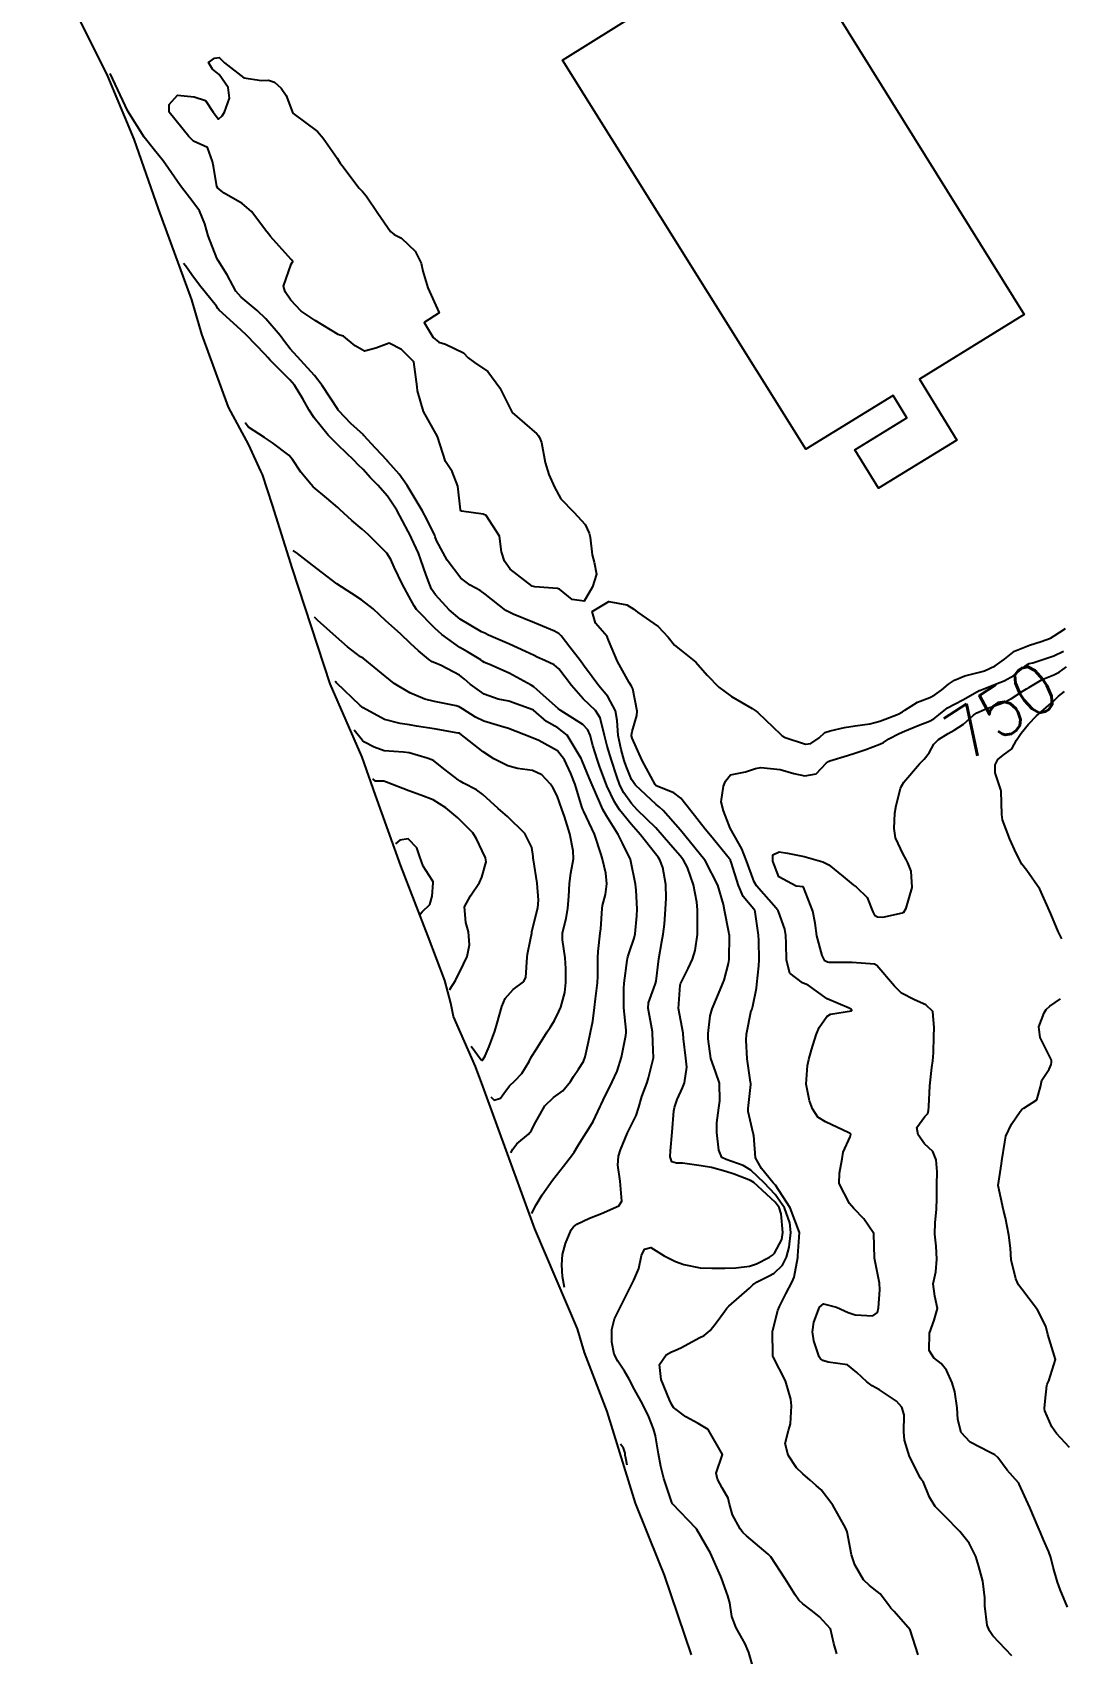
# Model space of a CAD drawing. Header units: metres. Extents: x 298520 to 308411, y 7433745 to 7450750.
# Drawn here: x 301750.4 to 301833.4, y 7441685.4 to 7441816.4 of the extents above; entities that cross this region are included whole.
import ezdxf
from ezdxf.enums import TextEntityAlignment as Align

# ---------------------------------------------------------------- set-up
doc = ezdxf.new("R2010")
doc.units = ezdxf.units.M
doc.header["$LTSCALE"] = 10
doc.linetypes.add('DASHED', pattern=[0.75, 0.5, -0.25])
for name, color, linetype in [('Area', 45, 'Continuous'), ('Cotas', 45, 'Continuous'), ('Curvas de Nivel 1m', 11, 'Continuous'), ('Curvas de Nivel 5m', 15, 'Continuous'), ('Edificações', 30, 'Continuous'), ('Vias Secundárias', 230, 'DASHED')]:
    doc.layers.add(name, color=color, linetype=linetype)
doc.styles.add('Style-STANDARD', font='STANDARD.shx')

msp = doc.modelspace()

# ---------------------------------------------------------------- linework, layer by layer
at = {"layer": 'Area'}
msp.add_polyline3d([(301803.61, 7441685.26, 749.18), (301801.43, 7441691.7, 745.82), (301800.96, 7441692.82, 746.41), (301799.07, 7441697.52, 747.79), (301796.8, 7441704.93, 746.74), (301794.95, 7441709.7, 758.73), (301794.4, 7441711.6, 757.24), (301790.95, 7441719.7, 744.87), (301786.74, 7441731.22, 742.44), (301786.15, 7441732.82, 742.07), (301784.37, 7441736.86, 741.79), (301784.17, 7441737.93, 741.98), (301783.67, 7441739.76, 740.49), (301782.33, 7441743.33, 741.15), (301780.13, 7441749.03, 739.61), (301778.08, 7441754.76, 740.49), (301776.99, 7441757.81, 743.65), (301774.41, 7441763.74, 743.19), (301771.37, 7441773.03, 744.46), (301769.77, 7441778.2, 746.43), (301768.96, 7441780.66, 745.97), (301768.83, 7441780.93, 745.99), (301767.84, 7441783.07, 745.45), (301766.2, 7441786.12, 745.6), (301764.04, 7441792.01, 746.88), (301763.23, 7441794.78, 748.43), (301760.56, 7441802.15, 747.83), (301758.59, 7441807.78, 750.22), (301756.47, 7441812.87, 747.99), (301750.37, 7441825.1, 747.16)], dxfattribs=at)
at = {"layer": 'Curvas de Nivel 1m', "elevation": 748, "flags": 128}
msp.add_lwpolyline([(301780.18, 7441799.78), (301781.28, 7441798.71), (301781.76, 7441797.75), (301781.91, 7441797.1), (301782.3, 7441795.75), (301783.22, 7441793.74), (301782.01, 7441792.95), (301782.75, 7441791.74), (301783.19, 7441791.37), (301783.73, 7441791.19), (301785.18, 7441790.51), (301785.56, 7441790.1), (301786.07, 7441789.71), (301787.16, 7441788.99), (301788.13, 7441787.68), (301789.12, 7441785.67), (301791.11, 7441783.96), (301791.24, 7441783.78), (301791.32, 7441783.65), (301791.5, 7441783.24), (301791.79, 7441781.64), (301792.09, 7441780.67), (301792.54, 7441779.63), (301793.04, 7441778.7), (301794.11, 7441777.61), (301795.01, 7441776.63), (301795.34, 7441775.93), (301795.43, 7441775.59), (301795.58, 7441774.18), (301795.74, 7441773.59), (301795.93, 7441772.62), (301795.62, 7441771.59), (301794.94, 7441770.43), (301793.98, 7441770.57), (301792.95, 7441771.4), (301792.79, 7441771.46), (301790.95, 7441771.6), (301790.74, 7441771.65), (301788.97, 7441773.01), (301788.51, 7441773.67), (301788.26, 7441774.41), (301788.11, 7441775.68), (301787.02, 7441777.36), (301786.79, 7441777.47), (301785.02, 7441777.69), (301784.98, 7441777.72), (301784.95, 7441777.8), (301784.72, 7441779.72), (301784.26, 7441780.92), (301783.73, 7441781.73), (301783.1, 7441783.74), (301781.96, 7441785.75), (301781.46, 7441787.43), (301781.44, 7441787.76), (301781.17, 7441789.76), (301780.18, 7441790.78), (301779.19, 7441791.29), (301778.11, 7441790.87), (301777.18, 7441790.63), (301776.44, 7441791.07), (301775.5, 7441791.84), (301775.19, 7441791.92), (301775.06, 7441791.98), (301773.21, 7441793.11), (301772.08, 7441793.87), (301771.23, 7441794.75), (301770.78, 7441795.43), (301770.65, 7441795.89), (301771.26, 7441797.68), (301771.35, 7441797.8), (301771.39, 7441797.88), (301771.27, 7441798.05), (301769.61, 7441799.91), (301769.46, 7441800.08), (301769.3, 7441800.29), (301768.05, 7441801.92), (301767.32, 7441802.56), (301765.86, 7441803.42), (301765.34, 7441803.8), (301765.25, 7441803.95), (301765, 7441805.59), (301764.91, 7441805.96), (301764.51, 7441807.1), (301763.38, 7441807.6), (301763, 7441807.98), (301761.41, 7441809.96), (301761.4, 7441810), (301761.42, 7441810.57), (301762.09, 7441811.33), (301763.43, 7441811.19), (301764.34, 7441810.89), (301764.96, 7441809.96), (301765.4, 7441809.38), (301765.69, 7441809.66), (301765.87, 7441809.95), (301766.28, 7441811.08), (301766.18, 7441811.94), (301765.44, 7441813.01), (301764.91, 7441813.42), (301764.59, 7441813.96), (301765.08, 7441814.33), (301765.46, 7441814.36), (301765.89, 7441813.95), (301767.44, 7441812.73), (301768.86, 7441812.5), (301769.44, 7441812.55), (301769.91, 7441812.37), (301770.47, 7441811.89), (301770.85, 7441811.31), (301771.41, 7441809.88), (301773.39, 7441808.39), (301773.86, 7441807.86), (301774.97, 7441806.24), (301775.23, 7441805.84), (301775.36, 7441805.66), (301776.76, 7441803.82), (301777.04, 7441803.53), (301777.33, 7441803.2), (301778.26, 7441801.8), (301779.3, 7441800.31), (301779.58, 7441800.07)], close=True, dxfattribs=at)
at = {"layer": 'Curvas de Nivel 1m', "flags": 128}
for points, elevation in [([(301815.34, 7441685.35), (301815.1, 7441686.18), (301814.83, 7441687.35), (301813.96, 7441688.32), (301813.37, 7441688.78), (301812.6, 7441689.38), (301812.28, 7441689.69), (301811.98, 7441690.12), (301811.17, 7441691.4), (301810.02, 7441693.19), (301809.81, 7441693.41), (301808.04, 7441694.87), (301807.76, 7441695.15), (301807.55, 7441695.44), (301806.93, 7441696.58), (301806.67, 7441697.45), (301806.56, 7441697.93), (301806.09, 7441698.75), (301805.71, 7441699.46), (301805.61, 7441699.95), (301806.11, 7441701.46), (301804.95, 7441703.47), (301804.15, 7441703.97), (301803.15, 7441704.49), (301802.16, 7441705.24), (301801.98, 7441705.51), (301801.82, 7441705.87), (301801.15, 7441707.52), (301801.01, 7441708.72), (301801.57, 7441709.52), (301801.99, 7441709.74), (301802.22, 7441709.82), (301802.81, 7441710.1), (301804.23, 7441710.87), (301804.62, 7441711.08), (301805.12, 7441711.47), (301805.61, 7441712.1), (301806.26, 7441713), (301806.45, 7441713.27), (301806.61, 7441713.45), (301808.28, 7441714.9), (301808.55, 7441715.16), (301808.92, 7441715.42), (301809.83, 7441715.88), (301810.29, 7441716.12), (301810.96, 7441716.75), (301811.27, 7441717.4), (301811.5, 7441718.22), (301811.64, 7441719.4), (301811.56, 7441720.18), (301811.12, 7441721.4), (301810.37, 7441722.47), (301809.47, 7441723.42), (301808.39, 7441724.44), (301807.77, 7441724.81), (301806.4, 7441725.29), (301806.07, 7441725.46), (301805.81, 7441726.06), (301805.66, 7441727.47), (301805.66, 7441728.25), (301805.82, 7441729.47), (301805.9, 7441730.03), (301805.86, 7441731.47), (301805.55, 7441732.41), (301805.16, 7441733.47), (301804.96, 7441735.04), (301804.96, 7441735.48), (301805.11, 7441736.9), (301805.28, 7441737.47), (301805.66, 7441738.36), (301806.12, 7441739.46), (301806.24, 7441739.8), (301806.59, 7441741.13), (301806.64, 7441741.46), (301806.67, 7441743.41), (301806.67, 7441743.46), (301806.66, 7441743.5), (301806.63, 7441743.67), (301806.27, 7441745.46), (301806.19, 7441745.92), (301805.74, 7441747.47), (301804.75, 7441749.42), (301804.71, 7441749.48), (301804.69, 7441749.5), (301803.07, 7441751.5), (301802.72, 7441751.92), (301801.32, 7441753.52), (301801.01, 7441753.79), (301800.75, 7441753.99), (301799.08, 7441755.55), (301798.77, 7441756.02), (301798.32, 7441757.1), (301798.16, 7441757.56), (301797.92, 7441758.43), (301797.69, 7441759.56), (301797.6, 7441760.78), (301797.48, 7441761.56), (301796.85, 7441762.71), (301796.13, 7441763.58), (301795.58, 7441764.3), (301794.88, 7441765.26), (301794.63, 7441765.6), (301793.78, 7441766.72), (301793.09, 7441767.62), (301792.91, 7441767.79), (301792.54, 7441767.99), (301790.92, 7441768.68), (301789.21, 7441769.38), (301788.93, 7441769.5), (301788.6, 7441769.67), (301786.95, 7441770.99), (301786.53, 7441771.28), (301785.72, 7441771.71), (301784.96, 7441772.29), (301783.88, 7441773.73), (301783, 7441775.32), (301782.9, 7441775.64), (301782.87, 7441775.74), (301782.25, 7441776.99), (301781.84, 7441777.76), (301781.04, 7441779.11), (301780.63, 7441779.77), (301779.98, 7441780.69), (301779.07, 7441781.73), (301779.05, 7441781.76), (301779.02, 7441781.79), (301778.09, 7441782.8), (301777.15, 7441783.81), (301777.1, 7441783.86), (301776.08, 7441784.79), (301775.12, 7441785.81), (301775.1, 7441785.84), (301775.06, 7441785.9), (301773.77, 7441787.85), (301773.16, 7441788.68), (301772.05, 7441789.87), (301771.18, 7441790.83), (301770.73, 7441791.43), (301770.39, 7441791.89), (301769.21, 7441793.26), (301768.53, 7441793.92), (301767.23, 7441795.01), (301766.79, 7441795.49), (301766.55, 7441795.94), (301766.11, 7441796.81), (301765.37, 7441797.96), (301765.27, 7441798.14), (301764.55, 7441799.97), (301764.28, 7441800.94), (301763.86, 7441801.97), (301763.32, 7441802.71), (301762.32, 7441803.99), (301761.36, 7441805.41), (301760.92, 7441806.01), (301760.23, 7441806.88), (301759.38, 7441807.93), (301758.08, 7441810.04), (301756.64, 7441813.07)], 747), ([(301808.61, 7441684.13), (301808.23, 7441685.44), (301807.93, 7441686.16), (301807.21, 7441687.45), (301806.87, 7441688.36), (301806.71, 7441689.45), (301806.55, 7441690.02), (301806.03, 7441691.46), (301805.99, 7441691.58), (301805.13, 7441693.47), (301804.04, 7441695.38), (301804.01, 7441695.44), (301803.98, 7441695.48), (301802.07, 7441697.46), (301802.04, 7441697.51), (301802.02, 7441697.57), (301801.37, 7441699.52), (301801.13, 7441700.49), (301800.94, 7441701.52), (301800.71, 7441702.95), (301800.55, 7441703.53), (301800.15, 7441704.5), (301799.64, 7441705.54), (301799.01, 7441706.72), (301798.56, 7441707.55), (301798.2, 7441708.19), (301797.66, 7441709.01), (301797.37, 7441709.56), (301797.18, 7441710.53), (301797.16, 7441711.57), (301797.4, 7441712.41), (301797.95, 7441713.55), (301798.27, 7441714.2), (301798.72, 7441715.1), (301798.96, 7441715.54), (301799.34, 7441716.5), (301799.57, 7441717.54), (301799.8, 7441718.06), (301800.32, 7441718.18), (301801.39, 7441717.52), (301802.31, 7441717.04), (301802.98, 7441716.82), (301804.3, 7441716.55), (301805.26, 7441716.51), (301806.3, 7441716.52), (301807.2, 7441716.54), (301808.3, 7441716.68), (301808.86, 7441716.87), (301809.9, 7441717.41), (301810.16, 7441717.56), (301810.32, 7441717.72), (301810.9, 7441718.83), (301810.98, 7441719.4), (301810.84, 7441720.91), (301810.68, 7441721.41), (301810.36, 7441721.84), (301808.64, 7441723.43), (301808.38, 7441723.61), (301807.06, 7441724.12), (301806.39, 7441724.34), (301805.22, 7441724.65), (301804.4, 7441724.79), (301802.89, 7441725), (301802.4, 7441724.99), (301802.01, 7441725.12), (301801.88, 7441725.51), (301801.92, 7441726), (301802.05, 7441727.51), (301802.18, 7441729.23), (301802.23, 7441729.5), (301802.46, 7441730.16), (301802.87, 7441731.09), (301803.04, 7441731.49), (301803.23, 7441732.76), (301803.14, 7441733.49), (301802.97, 7441735.04), (301802.93, 7441735.5), (301802.55, 7441737.5), (301802.69, 7441739.38), (301802.72, 7441739.5), (301803.35, 7441740.73), (301803.69, 7441741.49), (301803.89, 7441742.2), (301804.08, 7441743.49), (301804.1, 7441744.01), (301804.08, 7441745.49), (301804.04, 7441746.1), (301803.78, 7441747.49), (301803.29, 7441748.89), (301802.96, 7441749.5), (301802.7, 7441749.84), (301801.91, 7441750.72), (301801.25, 7441751.52), (301800.72, 7441752.1), (301799.23, 7441753.55), (301798.75, 7441754.07), (301798.14, 7441754.94), (301797.83, 7441755.56), (301797.54, 7441756.34), (301797.15, 7441757.57), (301796.8, 7441758.71), (301796.59, 7441759.57), (301796.24, 7441760.99), (301795.85, 7441761.58), (301794.85, 7441762.54), (301793.92, 7441763.61), (301792.88, 7441764.96), (301792.52, 7441765.27), (301791.75, 7441765.64), (301791.15, 7441765.91), (301790.89, 7441766.03), (301790.19, 7441766.35), (301788.9, 7441766.95), (301787.22, 7441767.69), (301786.9, 7441767.83), (301786.65, 7441767.95), (301784.92, 7441768.96), (301784.02, 7441769.73), (301782.94, 7441770.93), (301782.61, 7441771.41), (301782.46, 7441771.75), (301782.18, 7441772.54), (301781.74, 7441773.76), (301781.54, 7441774.31), (301781, 7441775.52), (301780.87, 7441775.77), (301780.72, 7441776.06), (301779.79, 7441777.78), (301779.04, 7441778.91), (301778.26, 7441779.8), (301777.67, 7441780.41), (301777.07, 7441781.06), (301776.69, 7441781.44), (301776.34, 7441781.82), (301775.09, 7441783.01), (301774.25, 7441783.85), (301773.12, 7441785.24), (301772.71, 7441785.86), (301772.21, 7441786.79), (301771.54, 7441787.88), (301771.15, 7441788.33), (301769.57, 7441789.9), (301769.38, 7441790.12), (301769.18, 7441790.37), (301767.66, 7441791.93), (301767.2, 7441792.36), (301765.44, 7441793.96), (301765.34, 7441794.08), (301765.23, 7441794.27), (301763.87, 7441795.97), (301763.25, 7441796.81), (301762.75, 7441797.51), (301762.57, 7441797.71)], 746), ([(301790.7, 7441720.93), (301790.81, 7441721.18), (301791.07, 7441721.64), (301791.55, 7441722.45), (301792.38, 7441723.62), (301793.26, 7441724.75), (301793.91, 7441725.6), (301794.12, 7441725.89), (301794.41, 7441726.34), (301794.89, 7441727.13), (301795.17, 7441727.59), (301795.65, 7441728.38), (301796.23, 7441729.58), (301796.3, 7441729.74), (301796.46, 7441730.09), (301797.21, 7441731.57), (301797.61, 7441732.44), (301797.95, 7441733.56), (301798.3, 7441735.33), (301798.34, 7441735.55), (301798.33, 7441735.75), (301798.13, 7441737.56), (301798.14, 7441739.12), (301798.18, 7441739.56), (301798.42, 7441741.38), (301798.43, 7441741.55), (301798.46, 7441741.69), (301798.6, 7441742.09), (301798.97, 7441743.19), (301799.05, 7441743.55), (301799.19, 7441744.99), (301799.21, 7441745.54), (301799.14, 7441747.07), (301799.08, 7441747.55), (301798.69, 7441749.55), (301798.03, 7441750.88), (301797.69, 7441751.57), (301796.74, 7441753.07), (301796.44, 7441753.58), (301796.19, 7441754.15), (301795.57, 7441755.59), (301795.33, 7441756.15), (301794.78, 7441757.51), (301794.74, 7441757.6), (301794.69, 7441757.7), (301793.56, 7441759.61), (301792.82, 7441760.2), (301791.9, 7441760.71), (301790.83, 7441761.61), (301790.78, 7441761.65), (301788.84, 7441762.35), (301788, 7441762.52), (301786.85, 7441762.9), (301785.72, 7441763.71), (301785.28, 7441764.13), (301784.87, 7441764.44), (301783.38, 7441765.24), (301782.88, 7441765.44), (301782.67, 7441765.53), (301782.36, 7441765.75), (301781.54, 7441766.41), (301780.9, 7441767.01), (301780.09, 7441767.78), (301778.92, 7441768.85), (301777.89, 7441769.8), (301776.94, 7441770.54), (301776.17, 7441771.04), (301774.95, 7441771.84), (301772.98, 7441773.35), (301771.77, 7441774.29), (301771.43, 7441774.52)], 744), ([(301821.92, 7441685.27), (301821.28, 7441687.28), (301819.97, 7441688.77), (301819.7, 7441689.02), (301819.52, 7441689.3), (301818.86, 7441690.18), (301817.99, 7441690.87), (301817.49, 7441691.33), (301816.81, 7441692.54), (301816.54, 7441693.33), (301816.17, 7441695.21), (301816.13, 7441695.34), (301816.05, 7441695.52), (301815.02, 7441697.35), (301814.09, 7441698.59), (301813.68, 7441698.96), (301813.18, 7441699.37), (301812.59, 7441699.88), (301812.1, 7441700.38), (301811.42, 7441701.4), (301811.18, 7441702.35), (301811.45, 7441703.4), (301811.61, 7441703.94), (301811.69, 7441705.39), (301811.64, 7441705.92), (301811.21, 7441707.4), (301810.21, 7441709.35), (301810.18, 7441709.41), (301810.17, 7441709.45), (301810.16, 7441711.41), (301810.17, 7441711.48), (301810.24, 7441711.73), (301810.58, 7441713.08), (301810.71, 7441713.41), (301811.24, 7441714.44), (301811.75, 7441715.4), (301811.9, 7441715.79), (301812.19, 7441717.39), (301812.2, 7441717.5), (301812.32, 7441719.39), (301811.57, 7441721.4), (301810.38, 7441723.21), (301810.21, 7441723.41), (301809.25, 7441724.56), (301808.79, 7441725.43), (301808.63, 7441727.23), (301808.6, 7441727.43), (301808.44, 7441728.13), (301808.19, 7441729.17), (301808.18, 7441729.43), (301808.4, 7441731.35), (301808.39, 7441731.43), (301808.36, 7441731.55), (301808.1, 7441733.44), (301808.03, 7441734.95), (301808.06, 7441735.44), (301808.44, 7441737.33), (301808.48, 7441737.43), (301808.5, 7441737.48), (301808.55, 7441737.7), (301808.86, 7441739.14), (301808.89, 7441739.43), (301809.05, 7441740.96), (301809.07, 7441741.43), (301809.04, 7441743.01), (301809.01, 7441743.43), (301808.76, 7441745.31), (301808.72, 7441745.43), (301808.64, 7441745.52), (301807.77, 7441746.56), (301807.41, 7441747.45), (301806.81, 7441749.34), (301806.77, 7441749.46), (301806.75, 7441749.51), (301806.69, 7441749.59), (301805.13, 7441751.48), (301804.72, 7441751.99), (301803.56, 7441753.49), (301802.75, 7441754.5), (301802.19, 7441754.94), (301800.76, 7441755.51), (301800.73, 7441755.53), (301800.68, 7441755.62), (301799.62, 7441757.54), (301798.81, 7441759.36), (301798.76, 7441759.55), (301798.76, 7441759.61), (301798.82, 7441759.9), (301799.2, 7441761.18), (301799.22, 7441761.55), (301798.86, 7441763.33), (301798.76, 7441763.55), (301798.57, 7441763.85), (301797.64, 7441765.56), (301796.9, 7441767.28), (301796.83, 7441767.5), (301796.8, 7441767.57), (301795.85, 7441768.65), (301795.57, 7441769.59), (301796.94, 7441770.39), (301798.37, 7441770.12), (301798.94, 7441769.77), (301799.25, 7441769.55), (301800.92, 7441768.37), (301801.72, 7441767.52), (301802.24, 7441766.86), (301802.89, 7441766.36), (301803.95, 7441765.49), (301804.87, 7441764.45), (301805.82, 7441763.47), (301806.85, 7441762.72), (301808.52, 7441761.75), (301808.83, 7441761.54), (301808.96, 7441761.43), (301810.82, 7441759.64), (301810.94, 7441759.53), (301811.17, 7441759.4), (301812.81, 7441758.87), (301813.25, 7441758.93), (301813.93, 7441759.37), (301814.38, 7441759.8), (301814.82, 7441759.95), (301815.96, 7441760.21), (301816.82, 7441760.34), (301818.02, 7441760.52), (301818.83, 7441760.74), (301819.25, 7441760.89), (301820.3, 7441761.3), (301820.65, 7441761.47), (301820.84, 7441761.61), (301821.86, 7441762.26), (301822.85, 7441762.65), (301823.26, 7441762.85), (301823.82, 7441763.25), (301824.38, 7441763.73), (301824.86, 7441764.04), (301825.7, 7441764.4), (301826.88, 7441764.7), (301827.28, 7441764.81), (301828.15, 7441765.2), (301828.89, 7441765.75), (301829.69, 7441766.39), (301830.9, 7441766.88), (301831.86, 7441767.16), (301832.62, 7441767.43), (301832.91, 7441767.63), (301833.83, 7441768.22)], 748), ([(301789.01, 7441725.85), (301789.17, 7441726.14), (301789.51, 7441726.56), (301790.43, 7441727.34), (301790.67, 7441727.65), (301790.91, 7441728.11), (301791.76, 7441729.63), (301792.46, 7441730.32), (301793.22, 7441730.86), (301793.84, 7441731.61), (301794.08, 7441732), (301794.49, 7441732.59), (301794.87, 7441733.23), (301795.01, 7441733.59), (301795.29, 7441734.81), (301795.46, 7441735.59), (301795.64, 7441736.48), (301795.78, 7441737.59), (301795.86, 7441738.29), (301796.02, 7441739.59), (301796.05, 7441740.11), (301796.05, 7441741.59), (301796.08, 7441742.1), (301796.24, 7441743.58), (301796.27, 7441743.94), (301796.38, 7441745.58), (301796.41, 7441745.82), (301796.65, 7441746.72), (301796.76, 7441747.58), (301796.68, 7441748.43), (301796.42, 7441749.58), (301796.32, 7441749.96), (301795.77, 7441751.59), (301794.9, 7441753.44), (301794.82, 7441753.6), (301794.74, 7441753.8), (301794.2, 7441755.61), (301793.87, 7441756.51), (301793.36, 7441757.61), (301792.79, 7441758.33), (301791.28, 7441759.17), (301790.81, 7441759.35), (301790.06, 7441759.66), (301788.82, 7441760.13), (301788.18, 7441760.32), (301786.82, 7441760.72), (301786.17, 7441761.04), (301785.1, 7441761.72), (301784.84, 7441761.88), (301784.59, 7441761.97), (301782.84, 7441762.33), (301782.07, 7441762.52), (301780.85, 7441763.01), (301779.6, 7441763.78), (301778.87, 7441764.36), (301777.07, 7441765.81), (301776.88, 7441765.94), (301775.81, 7441766.75), (301774.9, 7441767.55), (301773.4, 7441768.89), (301773.16, 7441769.13)], 743), ([(301829.48, 7441685.18), (301827.95, 7441686.8), (301827.67, 7441687.2), (301827.49, 7441687.67), (301827.29, 7441689.21), (301827.3, 7441689.88), (301827.13, 7441691.21), (301826.83, 7441692.39), (301826.58, 7441693.21), (301826.03, 7441694.28), (301825.28, 7441695.23), (301824.06, 7441696.48), (301823.3, 7441697.25), (301822.83, 7441698.01), (301822.32, 7441699.27), (301822.22, 7441699.39), (301822.1, 7441699.55), (301821.23, 7441701.28), (301820.81, 7441702.61), (301820.75, 7441703.28), (301820.79, 7441704.65), (301820.6, 7441705.29), (301820.17, 7441705.77), (301818.79, 7441706.69), (301818.19, 7441707.01), (301817.78, 7441707.32), (301816.96, 7441708.09), (301816.21, 7441708.69), (301814.65, 7441708.92), (301814.21, 7441709.04), (301814.03, 7441709.18), (301813.92, 7441709.36), (301813.49, 7441710.63), (301813.38, 7441711.37), (301813.48, 7441712.14), (301813.95, 7441713.36), (301814.27, 7441713.62), (301815.32, 7441713.35), (301816.26, 7441712.94), (301816.83, 7441712.75), (301818.25, 7441712.67), (301818.63, 7441712.94), (301818.72, 7441713.31), (301818.81, 7441714.77), (301818.79, 7441715.3), (301818.42, 7441717.2), (301818.4, 7441717.31), (301818.33, 7441719.31), (301817.53, 7441720.51), (301816.73, 7441721.33), (301816.36, 7441721.74), (301815.54, 7441723.35), (301815.56, 7441724.18), (301815.78, 7441725.35), (301815.87, 7441725.88), (301816.42, 7441727.13), (301816.48, 7441727.34), (301816.42, 7441727.39), (301816.32, 7441727.45), (301814.44, 7441728.33), (301813.8, 7441728.72), (301813.37, 7441729.38), (301813.13, 7441730.05), (301812.86, 7441731.38), (301812.98, 7441732.9), (301813.09, 7441733.38), (301813.3, 7441734.17), (301813.67, 7441735.37), (301813.93, 7441735.96), (301814.54, 7441736.87), (301814.84, 7441737.05), (301816.54, 7441737.31), (301816.57, 7441737.34), (301816.54, 7441737.43), (301816.35, 7441737.53), (301814.56, 7441738.29), (301813.03, 7441739.38), (301812.57, 7441739.57), (301811.54, 7441740.35), (301811.27, 7441741.4), (301811.25, 7441742.77), (301811.22, 7441743.4), (301811.15, 7441743.92), (301810.64, 7441745.35), (301810.61, 7441745.41), (301810.45, 7441745.6), (301808.86, 7441747.43), (301808.67, 7441747.74), (301808.04, 7441749.44), (301807.68, 7441750.42), (301807.08, 7441751.45), (301806.72, 7441752.08), (301806.18, 7441753.47), (301806.01, 7441754.21), (301806.2, 7441755.47), (301806.36, 7441755.88), (301806.77, 7441756.38), (301807.98, 7441756.64), (301808.78, 7441756.9), (301809.21, 7441756.99), (301810.78, 7441756.82), (301811.88, 7441756.5), (301812.77, 7441756.31), (301813.67, 7441756.47), (301814.51, 7441757.36), (301814.67, 7441757.48), (301814.79, 7441757.52), (301816.2, 7441757.94), (301816.79, 7441758.14), (301817.68, 7441758.45), (301818.81, 7441758.86), (301819.11, 7441759.01), (301819.56, 7441759.3), (301820.39, 7441759.73), (301820.82, 7441759.91), (301821.92, 7441760.37), (301822.83, 7441760.74), (301823.17, 7441760.92), (301823.58, 7441761.25), (301824.29, 7441761.8), (301824.84, 7441762.11), (301825.59, 7441762.49), (301826.85, 7441763.2), (301826.9, 7441763.22), (301828.29, 7441763.77), (301828.87, 7441764), (301829.64, 7441764.41), (301830.57, 7441765.17), (301830.74, 7441765.32), (301830.89, 7441765.38), (301831.17, 7441765.45), (301832.89, 7441766.02), (301833.65, 7441766.38)], 749), ([(301787.4, 7441730.35), (301787.66, 7441730.09), (301788.17, 7441730.25), (301788.46, 7441730.64), (301788.9, 7441731.24), (301789.34, 7441731.66), (301789.9, 7441732.24), (301790.5, 7441733.23), (301790.64, 7441733.51), (301790.72, 7441733.65), (301791.06, 7441734.19), (301791.96, 7441735.63), (301792.18, 7441735.97), (301792.54, 7441736.54), (301792.9, 7441737.26), (301793.04, 7441737.62), (301793.38, 7441738.8), (301793.46, 7441739.61), (301793.46, 7441740.73), (301793.39, 7441741.61), (301793.18, 7441743.05), (301793.19, 7441743.61), (301793.48, 7441744.77), (301793.63, 7441745.61), (301793.7, 7441746.56), (301793.74, 7441747.61), (301793.86, 7441748.43), (301794.07, 7441749.61), (301794.05, 7441750.25), (301793.77, 7441751.61), (301793.34, 7441753.01), (301793.13, 7441753.62), (301792.75, 7441754.68), (301792.44, 7441755.3), (301792.21, 7441755.63), (301791.51, 7441756.38), (301790.77, 7441756.73), (301789.54, 7441756.9), (301788.78, 7441757.11), (301787.65, 7441757.68), (301786.79, 7441758.25), (301784.88, 7441759.72), (301784.84, 7441759.75), (301784.81, 7441759.76), (301784.76, 7441759.77), (301782.82, 7441760.1), (301781.38, 7441760.32), (301780.82, 7441760.43), (301780.06, 7441760.53), (301778.82, 7441760.86), (301777.07, 7441761.81), (301776.84, 7441761.99), (301774.94, 7441763.84), (301774.9, 7441763.88), (301774.86, 7441763.91), (301774.83, 7441763.94)], 742), ([(301833.53, 7441743.14), (301833.22, 7441743.73), (301832.64, 7441745.15), (301831.74, 7441747.16), (301830.69, 7441748.65), (301830.3, 7441749.17), (301829.83, 7441750.05), (301829.32, 7441751.18), (301828.74, 7441752.75), (301828.67, 7441753.19), (301828.63, 7441755.06), (301828.6, 7441755.19), (301828.13, 7441756.56), (301828.14, 7441757.2), (301828.36, 7441757.63), (301828.79, 7441757.98), (301829.49, 7441758.5), (301829.87, 7441759.18), (301830.23, 7441759.76), (301830.83, 7441760.48), (301831.47, 7441761.16), (301832.85, 7441762.35), (301833.25, 7441762.74), (301833.74, 7441763.13)], 751), ([(301785.81, 7441734.47), (301786.61, 7441733.35), (301786.69, 7441733.31), (301786.78, 7441733.42), (301786.94, 7441733.69), (301787.25, 7441734.43), (301787.71, 7441735.68), (301787.9, 7441736.31), (301788.28, 7441737.67), (301788.56, 7441738.31), (301789.2, 7441739.03), (301790.04, 7441739.66), (301790.23, 7441740), (301790.32, 7441741.65), (301790.36, 7441741.89), (301790.61, 7441743.07), (301790.7, 7441743.58), (301790.7, 7441743.65), (301790.71, 7441743.74), (301791.19, 7441745.64), (301791.26, 7441746.25), (301791.13, 7441747.64), (301790.83, 7441749.51), (301790.82, 7441749.65), (301790.82, 7441749.78), (301790.7, 7441750.52), (301790.15, 7441751.66), (301788.73, 7441753.03), (301787.98, 7441753.68), (301786.75, 7441754.81), (301786.24, 7441755.18), (301785.19, 7441755.71), (301784.91, 7441755.87), (301784.77, 7441755.98), (301783.71, 7441756.79), (301782.78, 7441757.51), (301782.64, 7441757.6), (301782.25, 7441757.75), (301780.79, 7441758.17), (301780.34, 7441758.23), (301778.79, 7441758.33), (301777.98, 7441758.62), (301777.19, 7441759.03), (301777.02, 7441759.17), (301776.35, 7441759.99)], 741), ([(301781.69, 7441745.13), (301781.86, 7441745.32), (301782.48, 7441745.91), (301782.66, 7441746.58), (301782.74, 7441747.67), (301782.75, 7441747.74), (301782.67, 7441747.88), (301781.94, 7441749.01), (301781.66, 7441749.76), (301781.43, 7441750.49), (301780.71, 7441751.23), (301780.04, 7441751.11), (301779.69, 7441750.82)], 739), ([(301834.13, 7441702.03), (301833.09, 7441703.14), (301832.71, 7441703.7), (301832.16, 7441704.97), (301832.12, 7441705.15), (301832.11, 7441705.2), (301832.17, 7441705.77), (301832.31, 7441707.03), (301832.34, 7441707.15), (301832.47, 7441707.42), (301833.02, 7441709.14), (301832.83, 7441709.75), (301832.4, 7441711.15), (301832.24, 7441711.82), (301831.57, 7441713.16), (301830.28, 7441714.83), (301830.03, 7441715.17), (301829.8, 7441715.66), (301829.44, 7441717.18), (301829.37, 7441718.13), (301829.25, 7441719.18), (301828.97, 7441720.57), (301828.82, 7441721.19), (301828.38, 7441723.19), (301828.65, 7441724.94), (301828.69, 7441725.19), (301828.91, 7441726.7), (301829.01, 7441727.18), (301829.46, 7441728.16), (301830.15, 7441729.17), (301830.28, 7441729.34), (301830.46, 7441729.46), (301831.5, 7441730.13), (301831.79, 7441731.16), (301831.91, 7441731.72), (301832.49, 7441732.61), (301832.67, 7441732.97), (301832.7, 7441733.15), (301832.68, 7441733.33), (301832.51, 7441733.71), (301831.76, 7441735.16), (301831.67, 7441736.02), (301832.09, 7441737.15), (301832.27, 7441737.43), (301832.55, 7441737.7), (301833.42, 7441738.28)], 751)]:
    msp.add_lwpolyline(points, dxfattribs=dict(at, elevation=elevation))
at = {"layer": 'Curvas de Nivel 5m', "flags": 128}
for points, elevation in [([(301793.34, 7441714.96), (301793.18, 7441715.84), (301793.14, 7441716.78), (301793.19, 7441717.61), (301793.43, 7441718.5), (301793.89, 7441719.6), (301794.07, 7441719.86), (301794.34, 7441720.06), (301795.38, 7441720.55), (301796.35, 7441720.92), (301797.73, 7441721.56), (301797.97, 7441721.94), (301797.84, 7441723.56), (301797.66, 7441724.83), (301797.71, 7441725.56), (301797.88, 7441726.09), (301798.43, 7441727.46), (301798.46, 7441727.52), (301798.48, 7441727.55), (301799.14, 7441728.85), (301799.34, 7441729.54), (301799.6, 7441730.4), (301800.02, 7441731.53), (301800.13, 7441731.89), (301800.5, 7441733.42), (301800.53, 7441733.51), (301800.53, 7441733.53), (301800.53, 7441733.56), (301800.51, 7441734.12), (301800.46, 7441735.53), (301800.45, 7441735.61), (301800.1, 7441737.53), (301800.12, 7441737.97), (301800.57, 7441739.15), (301800.71, 7441739.53), (301800.75, 7441739.7), (301800.98, 7441741.52), (301801.22, 7441742.92), (301801.33, 7441743.52), (301801.43, 7441744.32), (301801.52, 7441745.52), (301801.56, 7441746.43), (301801.53, 7441747.52), (301801.29, 7441748.91), (301801.05, 7441749.52), (301800.91, 7441749.74), (301800.7, 7441750.01), (301799.48, 7441751.54), (301798.73, 7441752.41), (301797.78, 7441753.56), (301797.38, 7441754.2), (301796.76, 7441755.5), (301796.73, 7441755.58), (301796.21, 7441757.01), (301796.01, 7441757.58), (301795.63, 7441758.76), (301795.41, 7441759.59), (301795.24, 7441760.02), (301794.82, 7441760.45), (301793.01, 7441761.62), (301792.83, 7441761.74), (301791.89, 7441762.59), (301790.86, 7441763.5), (301790.66, 7441763.65), (301788.87, 7441764.6), (301787.23, 7441765.34), (301786.88, 7441765.48), (301786.75, 7441765.56), (301786.59, 7441765.69), (301785.51, 7441766.33), (301784.89, 7441766.69), (301783.44, 7441767.73), (301782.91, 7441768.21), (301781.4, 7441769.76), (301781.2, 7441770.04), (301780.94, 7441770.53), (301780.27, 7441771.78), (301779.59, 7441773.17), (301779.31, 7441773.79), (301778.99, 7441774.3), (301777.49, 7441775.81), (301777.01, 7441776.24), (301776.16, 7441776.96), (301775.2, 7441777.84), (301775.03, 7441777.99), (301774.14, 7441778.75), (301773.05, 7441779.68), (301772.87, 7441779.86), (301772.05, 7441780.86), (301771.38, 7441781.88), (301771.08, 7441782.22), (301769.77, 7441783.23), (301769.1, 7441783.65), (301767.82, 7441784.5), (301767.54, 7441784.85)], 745), ([(301833.97, 7441689.12), (301833.4, 7441690.54), (301833.17, 7441691.13), (301832.81, 7441692.34), (301832.63, 7441693.14), (301832.48, 7441693.59), (301832.04, 7441694.56), (301831.79, 7441695.15), (301831.61, 7441695.59), (301830.94, 7441697.16), (301830.09, 7441699.05), (301830.05, 7441699.13), (301830.02, 7441699.17), (301829.12, 7441700.2), (301828.35, 7441701.2), (301828.12, 7441701.42), (301827.67, 7441701.65), (301826.13, 7441702.44), (301825.4, 7441703.23), (301825.11, 7441704.27), (301825.06, 7441705.23), (301824.88, 7441706.53), (301824.67, 7441707.24), (301824.2, 7441708.27), (301823.78, 7441708.81), (301823.19, 7441709.26), (301822.81, 7441709.85), (301822.83, 7441711.26), (301823.2, 7441712.3), (301823.49, 7441713.25), (301823.26, 7441714.25), (301823.12, 7441715.26), (301823.34, 7441716.22), (301823.43, 7441717.25), (301823.36, 7441718.29), (301823.27, 7441719.26), (301823.3, 7441720.21), (301823.4, 7441721.25), (301823.42, 7441722.2), (301823.42, 7441723.25), (301823.44, 7441724.3), (301823.38, 7441725.26), (301823.09, 7441725.94), (301822.42, 7441726.57), (301821.92, 7441727.28), (301821.82, 7441727.89), (301822.45, 7441728.77), (301822.69, 7441729.02), (301822.76, 7441729.27), (301822.78, 7441729.59), (301822.87, 7441731.26), (301823.03, 7441732.73), (301823.1, 7441733.26), (301823.16, 7441733.91), (301823.17, 7441735.26), (301823.21, 7441735.94), (301823.11, 7441737.26), (301822.55, 7441737.8), (301821.63, 7441738.21), (301820.56, 7441738.73), (301820, 7441739.3), (301818.59, 7441740.99), (301818.38, 7441741.1), (301816.59, 7441741.22), (301814.73, 7441741.22), (301814.59, 7441741.24), (301814.39, 7441741.36), (301814.17, 7441741.79), (301813.72, 7441743.37), (301813.59, 7441744.41), (301813.42, 7441745.37), (301812.66, 7441747.32), (301812.62, 7441747.34), (301812.05, 7441747.39), (301810.67, 7441748.14), (301810.18, 7441749.42), (301810.19, 7441749.92), (301810.7, 7441750.16), (301811.35, 7441750.06), (301812.7, 7441749.79), (301814.21, 7441749.36), (301814.69, 7441749.11), (301815.85, 7441748.17), (301816.67, 7441747.5), (301816.9, 7441747.34), (301817.81, 7441746.48), (301818.25, 7441745.32), (301818.38, 7441745.05), (301818.64, 7441744.91), (301819.05, 7441744.89), (301820.64, 7441745.23), (301820.68, 7441745.25), (301820.77, 7441745.29), (301820.96, 7441745.6), (301821.44, 7441747.28), (301821.35, 7441748.61), (301821.08, 7441749.28), (301820.95, 7441749.54), (301820.7, 7441749.97), (301820.09, 7441751.3), (301819.98, 7441752.04), (301820.04, 7441753.3), (301820.14, 7441753.91), (301820.5, 7441755.29), (301820.57, 7441755.48), (301820.77, 7441755.8), (301822.03, 7441757.27), (301822.41, 7441757.65), (301822.8, 7441758.16), (301823.18, 7441758.88), (301823.56, 7441759.25), (301824.34, 7441759.72), (301824.82, 7441759.99), (301825.58, 7441760.48), (301826.4, 7441761.22), (301826.66, 7441761.4), (301826.84, 7441761.48), (301827.32, 7441761.69), (301828.84, 7441762.24), (301829.47, 7441762.56), (301830.4, 7441763.17), (301830.68, 7441763.35), (301830.86, 7441763.46), (301831.93, 7441764.09), (301832.87, 7441764.48), (301833.31, 7441764.7), (301833.89, 7441765.13)], 750), ([(301784.05, 7441739.01), (301784.11, 7441739.1), (301784.55, 7441739.78), (301784.57, 7441739.83), (301785.2, 7441741.1), (301785.48, 7441741.71), (301785.67, 7441742.64), (301785.59, 7441743.71), (301785.38, 7441744.46), (301785.27, 7441745.71), (301785.75, 7441746.61), (301786.48, 7441747.69), (301786.68, 7441748.12), (301787.03, 7441749.35), (301786.96, 7441749.69), (301786.7, 7441750.25), (301786.24, 7441751.23), (301785.93, 7441751.7), (301784.73, 7441752.92), (301783.76, 7441753.73), (301782.75, 7441754.36), (301781.75, 7441754.75), (301780.76, 7441755.1), (301778.97, 7441755.79), (301778.76, 7441755.87), (301778.72, 7441755.87), (301778.07, 7441755.88), (301777.86, 7441756.07)], 740), ([(301798.42, 7441700.58), (301798.3, 7441701.16), (301798.26, 7441701.4), (301798.24, 7441701.55), (301798.12, 7441701.97), (301797.88, 7441702.29)], 745)]:
    msp.add_lwpolyline(points, dxfattribs=dict(at, elevation=elevation))
at = {"layer": 'Edificações'}
msp.add_lwpolyline([(301810.92, 7441825.04), (301830.47, 7441793.61), (301822.03, 7441788.36), (301825.04, 7441783.45), (301818.71, 7441779.56), (301816.81, 7441782.66), (301821, 7441785.24), (301819.89, 7441787.06), (301812.83, 7441782.72), (301793.19, 7441814.17), (301801.91, 7441819.62)], dxfattribs=at)
at = {"layer": 'Vias Secundárias'}
msp.add_lwpolyline([(301810.41, 7441861.94), (301814.04, 7441858.83, -0.053941), (301821.73, 7441850.64, 0.041857), (301825.03, 7441846.95, -0.147708), (301830.35, 7441837.67, 0.076759), (301833.55, 7441829.67, -0.002567), (301843.69, 7441812.31, 0.008215), (301851.18, 7441799.82, 0.02362), (301860.75, 7441785.93, -0.076777), (301866.11, 7441776.05, 0.081877), (301870.89, 7441767.45, 0.067785), (301879.96, 7441758.76, -0.039621), (301882.54, 7441756.55, 0.030913), (301890.6, 7441748.85), (301892.96, 7441746.4), (301899.72, 7441740.43), (301905.01, 7441735.59, 0.023523), (301909.01, 7441732.27, -0.030088), (301915.15, 7441727.03, -0.001054), (301919.43, 7441722.89, -0.02981), (301921.12, 7441721.05, -0.191582), (301922.8, 7441715.67)], format="xyb", dxfattribs=at)

# ---------------------------------------------------------------- texts
at = {"layer": 'Cotas', "style": 'Style-STANDARD'}
msp.add_text('750', height=4, rotation=33.0329, dxfattribs=at).set_placement((301828.62, 7441761.56, 750), align=Align.MIDDLE_CENTER)

doc.saveas('drawing.dxf')
